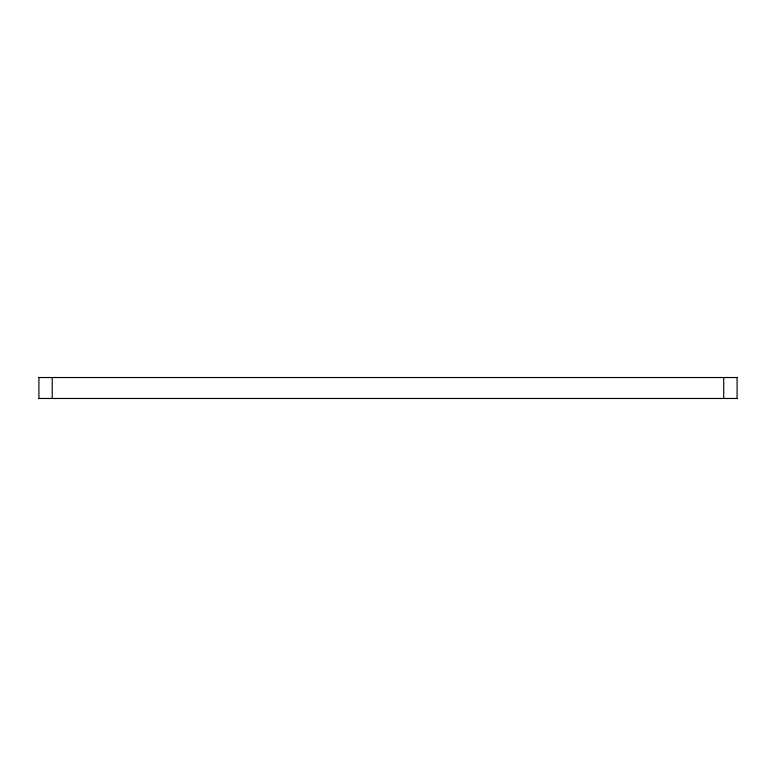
<?xml version="1.0" encoding="UTF-8"?>
<svg xmlns="http://www.w3.org/2000/svg" width="776" height="776" viewBox="0 0 776 776"><rect width="100%" height="100%" fill="white"/><g stroke="black" fill="none" stroke-linecap="round" stroke-linejoin="round"><path stroke-width="1.16" d="M38.8 377.524L737.2 377.524M38.8 398.476L737.2 398.476M737.084 377.524L737.084 398.476M723.736 377.524L723.736 398.476M52.215 377.524L52.215 398.476M38.916 377.524L38.916 398.476"/></g></svg>
